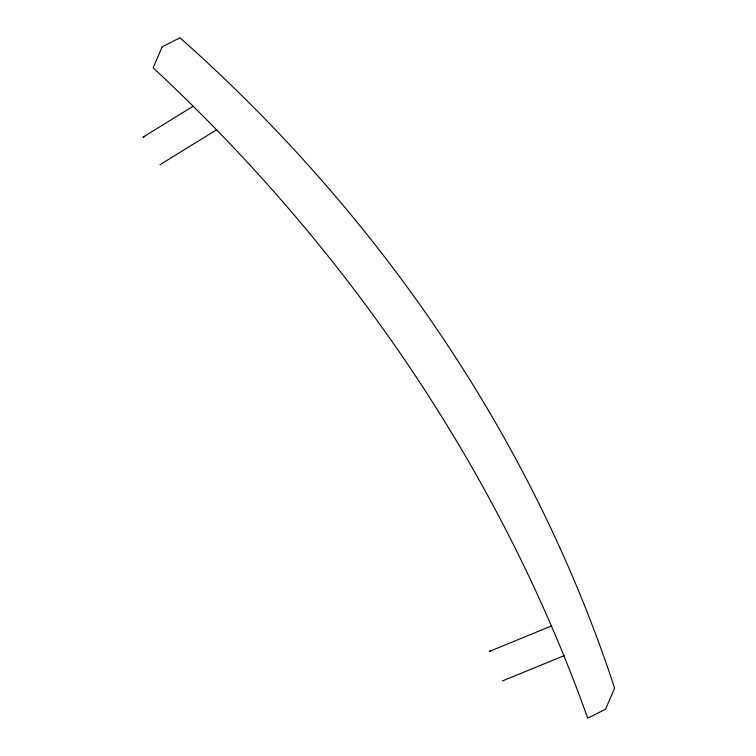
<?xml version="1.0" encoding="UTF-8"?>
<svg xmlns="http://www.w3.org/2000/svg" width="756" height="756" viewBox="0 0 756 756"><rect width="100%" height="100%" fill="white"/><g stroke="black" fill="none" stroke-linecap="round" stroke-linejoin="round"><path stroke-width="1.13" d="M192.95 106.36L142.96 137.176L144.651 136.723M160.064 164.647L217.048 129.512M551.493 625.968L489.34 651.426L490.824 651.077M502.362 680.967L564.515 655.509M162.19 46.834L153.118 67.813A1646.105 1452.068 23.4 0 1 587.733 718.2L605.528 709.166L614.609 688.187C532.318 437.062 377.225 212.597 179.985 37.8L162.19 46.834"/></g></svg>
